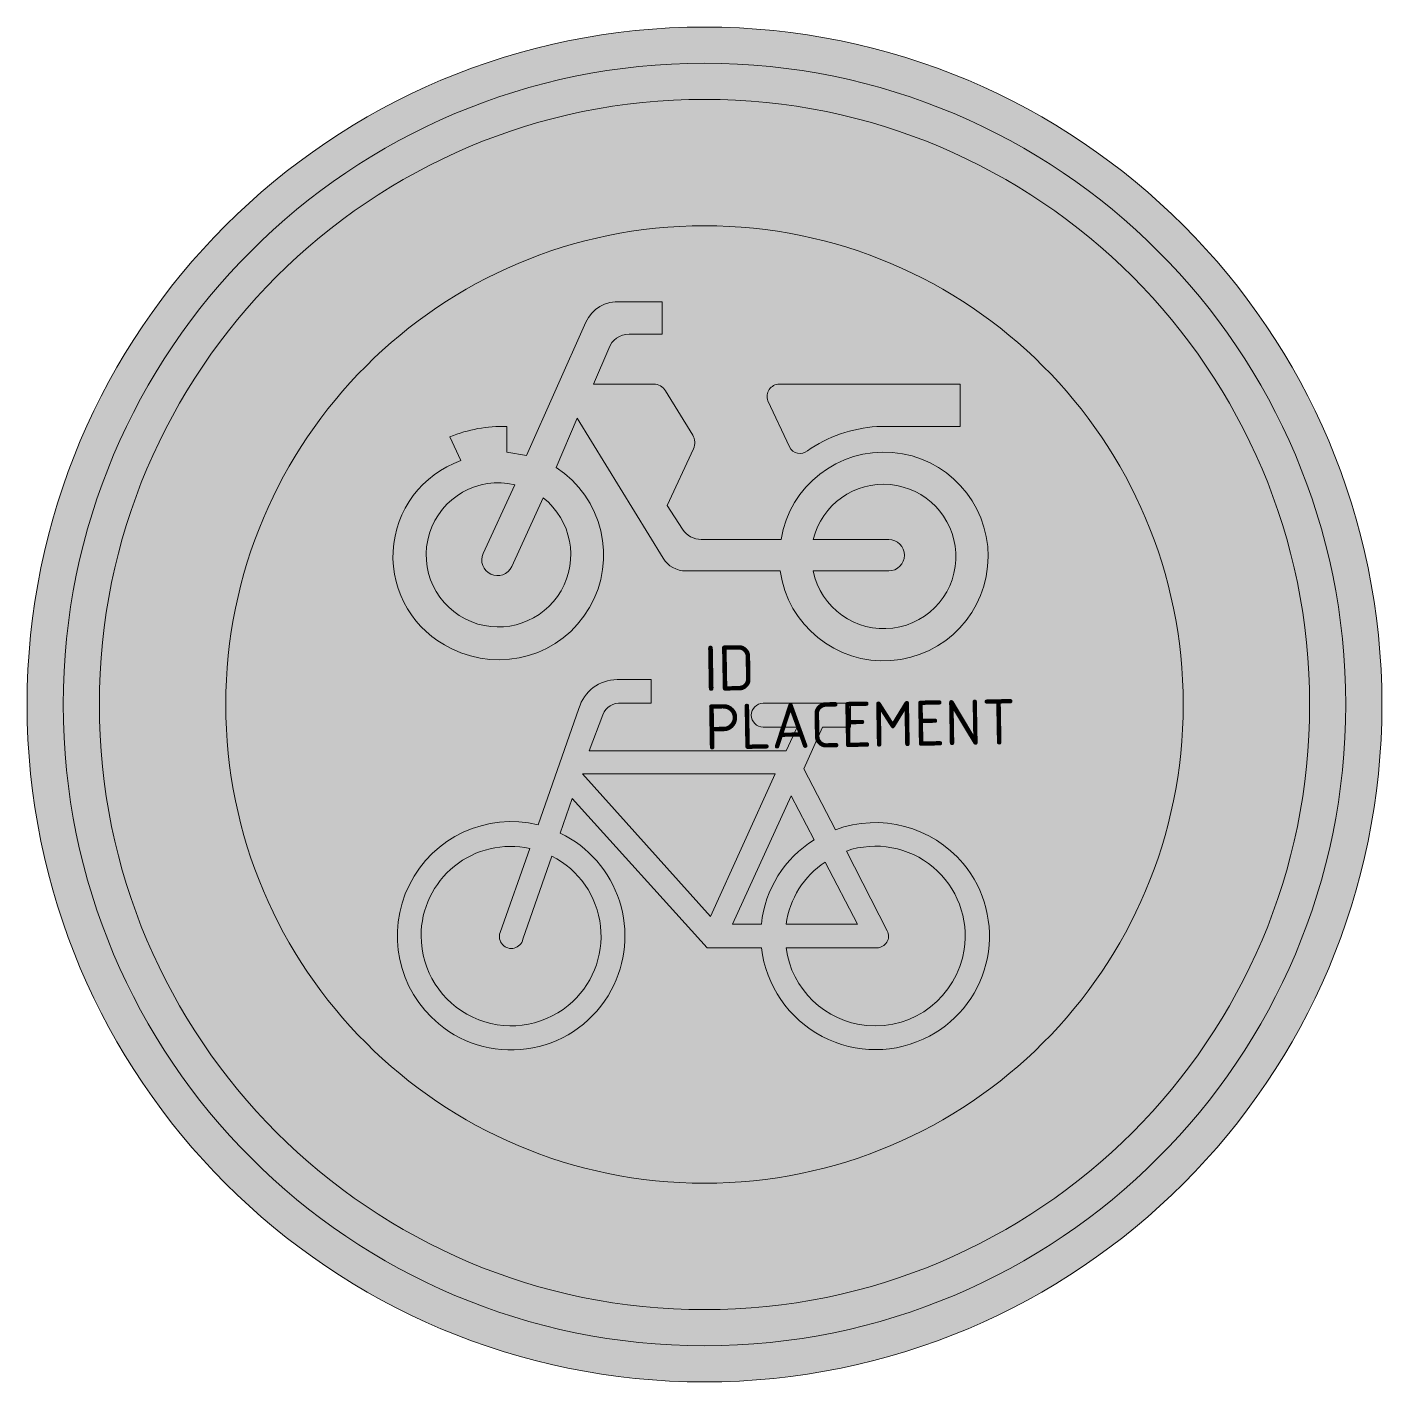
# Model space of a CAD drawing. Extents: x -3.75 to 3.75, y -3.75 to 3.75.
import ezdxf
from ezdxf.enums import TextEntityAlignment as Align

# ---------------------------------------------------------------- set-up
doc = ezdxf.new("R2010")
doc.units = 0
doc.styles.add('NLCS-ISO', font='NLCS-ISO.ttf', dxfattribs={"height": 0.25})

msp = doc.modelspace()

# ---------------------------------------------------------------- hatches: boundary and pattern name
at = {"true_color": 0xbb1e10}
h = msp.add_hatch(color=22, dxfattribs=at)
h.dxf.hatch_style = 1
h.paths.add_polyline_path([(-3.75, 0), (-3.55, 0, -1), (3.55, 0), (3.75, 0, 1)])
at = {"true_color": 0xf1f0ea}
h = msp.add_hatch(color=7, dxfattribs=at)
h.dxf.hatch_style = 1
h.paths.add_polyline_path([(-3.55, 0), (-3.35, 0, -1), (3.35, 0), (3.55, 0, 1)])
at = {"true_color": 0xbb1e10}
h = msp.add_hatch(color=22, dxfattribs=at)
h.dxf.hatch_style = 1
h.paths.add_polyline_path([(-3.35, 0), (-2.65, 0, -1), (2.65, 0), (3.35, 0, 1)])
at = {"true_color": 0xf1f0ea}
h = msp.add_hatch(color=7, dxfattribs=at)
h.dxf.hatch_style = 1
h.paths.add_polyline_path([(-0.6573, 2.1164, -0.321327), (-0.4646, 2.2292), (-0.2343, 2.2292), (-0.2343, 2.1399), (0.4409, 2.6131, 0.277514), (-2.1014, 1.6145), (-1.5948, 1.1788, -0.136019), (-1.3481, 1.3504), (-1.4091, 1.482, -0.106802), (-1.0943, 1.5384), (-1.0943, 1.3974), (-0.9862, 1.3786)])
h = msp.add_hatch(color=7, dxfattribs=at)
h.dxf.hatch_style = 1
h.paths.add_polyline_path([(0.4409, 2.6131), (-0.2343, 2.1399), (-0.2343, 2.0506), (-0.4176, 2.0506, 0.318303), (-0.5304, 1.9707), (-0.615, 1.7733), (-0.2813, 1.7733, -0.255306), (-0.2171, 1.7383), (-0.2156, 1.7358), (0.3509, 1.6812, -0.526528), (0.4141, 1.7733), (1.4151, 1.7733), (1.4151, 1.5384), (2.0086, 1.7286, 0.175012)])
at = {"true_color": 0x2a292a}
h = msp.add_hatch(color=250, dxfattribs=at)
h.dxf.hatch_style = 1
h.paths.add_polyline_path([(-0.0652, 1.4914), (-0.2171, 1.7383, 0.255306), (-0.2813, 1.7733), (-0.615, 1.7733), (-0.5304, 1.9707, -0.318303), (-0.4176, 2.0506), (-0.2343, 2.0506), (-0.2343, 2.2292), (-0.4646, 2.2292, 0.321327), (-0.6573, 2.1164), (-0.9862, 1.3786), (-1.0943, 1.3974), (-1.0943, 1.5384, 0.106802), (-1.4091, 1.482), (-1.3481, 1.3504, 0.671062), (-1.4017, 0.3104, 0.948349), (-0.8217, 1.3128), (-0.7043, 1.5854), (-0.2296, 0.81, 0.259153), (-0.1028, 0.7395), (0.4188, 0.7395, 0.931549), (1.5702, 0.8194, 0.922827), (0.4236, 0.9134), (-0.0182, 0.9134, -0.255465), (-0.1216, 0.9698), (-0.2061, 1.1014), (-0.0605, 1.4162, 0.249583)])
h.paths.add_polyline_path([(-1.2889, 0.4576, -0.929509), (-1.0502, 1.2164), (-1.2251, 0.8365, 1), (-1.0672, 0.7638), (-0.8922, 1.1437, -0.86337)], flags=16)
h.paths.add_polyline_path([(1.3912, 0.84, -0.929509), (0.6021, 0.7395), (1.0204, 0.7395, 1), (1.0204, 0.9134), (0.6021, 0.9134, -0.86337)], flags=16)
at = {"true_color": 0xf1f0ea}
h = msp.add_hatch(color=7, dxfattribs=at)
h.dxf.hatch_style = 1
h.paths.add_polyline_path([(1.291, 1.3146), (1.4151, 1.5384), (0.9545, 1.5384, 0.136609), (0.5697, 1.4045, -0.485649), (0.4706, 1.4256), (0.3509, 1.6812), (-0.2156, 1.7358), (-0.0652, 1.4914, -0.249583), (-0.0605, 1.4162), (-0.2061, 1.1014), (-0.1216, 0.9698, 0.255465), (-0.0182, 0.9134), (0.4236, 0.9134, -0.530569)])
at = {"true_color": 0x2a292a}
h = msp.add_hatch(color=250, dxfattribs=at)
h.dxf.hatch_style = 1
h.paths.add_polyline_path([(0.9545, 1.5384), (1.4151, 1.5384), (1.4151, 1.7733), (0.4141, 1.7733, 0.572156), (0.3549, 1.6726), (0.4706, 1.4256, 0.436321), (0.5612, 1.3985, -0.140127)])
at = {"true_color": 0xf1f0ea}
h = msp.add_hatch(color=7, dxfattribs=at)
h.dxf.hatch_style = 1
h.paths.add_polyline_path([(2.65, 0, 0.17955), (2.0086, 1.7286), (1.4151, 1.5384), (1.291, 1.3146, -0.263327), (1.5702, 0.8194, -0.475752), (0.8728, 0.2542), (0.8089, 0.0065), (0.8089, -0.1251), (0.6538, -0.1251), (0.5504, -0.3554), (0.7243, -0.6937, -0.318009), (1.4315, -0.8806, -0.335892), (1.4682, -1.6364), (1.8509, -1.8965, 0.202075)])
h = msp.add_hatch(color=7, dxfattribs=at)
h.dxf.hatch_style = 1
h.paths.add_polyline_path([(-0.961, 0.2749, -0.198099), (-1.4017, 0.3104, -0.49029), (-1.5948, 1.1788), (-2.1014, 1.6145, 0.165262), (-2.65, 0, 0.162256), (-2.1201, -1.5898), (-1.6746, -1.4603, -0.577071), (-0.9204, -0.6655), (-0.7754, -0.2515)])
h = msp.add_hatch(color=7, dxfattribs=at)
h.dxf.hatch_style = 1
h.paths.add_polyline_path([(0.4188, 0.7395), (-0.1028, 0.7395, -0.259153), (-0.2296, 0.81), (-0.7043, 1.5854), (-0.8217, 1.3128, -0.631595), (-0.961, 0.2749), (-0.7754, -0.2515), (-0.6949, -0.0218, -0.334348), (-0.4834, 0.1378), (-0.2954, 0.138), (-0.2954, 0.0065), (-0.4599, 0.0065, 0.345861), (-0.5632, -0.0563), (-0.6385, -0.2567), (0.4517, -0.2567), (0.5128, -0.1251), (0.3249, -0.1251, -1), (0.3249, 0.0065), (0.8089, 0.0065), (0.8728, 0.2542, -0.315827)])
h = msp.add_hatch(color=7, dxfattribs=at)
h.dxf.hatch_style = 1
h.paths.add_polyline_path([(-0.8922, 1.1437), (-1.0672, 0.7638, -1), (-1.2251, 0.8365), (-1.0502, 1.2164, 0.929509), (-1.2889, 0.4576, 0.86337)])
h = msp.add_hatch(color=7, dxfattribs=at)
h.dxf.hatch_style = 1
h.paths.add_polyline_path([(0.6021, 0.9134), (1.0204, 0.9134, -1), (1.0204, 0.7395), (0.6021, 0.7395, 0.929509), (1.3912, 0.84, 0.86337)])
at = {"true_color": 0x2a292a}
h = msp.add_hatch(color=250, dxfattribs=at)
h.dxf.hatch_style = 1
h.paths.add_polyline_path([(0.5504, -0.3554), (0.6538, -0.1251), (0.8089, -0.1251), (0.8089, 0.0065), (0.3249, 0.0065, 1), (0.3249, -0.1251), (0.5128, -0.1251), (0.4517, -0.2567), (-0.6385, -0.2567), (-0.5632, -0.0563, -0.345861), (-0.4599, 0.0065), (-0.2954, 0.0065), (-0.2954, 0.138), (-0.4834, 0.1378, 0.334348), (-0.6949, -0.0218), (-0.9204, -0.6655, 0.794265), (-1.4715, -1.7681, 0.4733), (-0.5163, -1.5822, 0.427471), (-0.7983, -0.7125), (-0.7325, -0.5199), (0.0147, -1.3469), (0.3155, -1.3469, 0.529348), (1.2456, -1.8358, 0.476174), (1.4315, -0.8806, 0.318009), (0.7243, -0.6937)])
h.paths.add_polyline_path([(-0.6761, -0.3836), (0.3907, -0.3836), (0.0335, -1.1731)], flags=16)
h.paths.add_polyline_path([(-0.8452, -0.8394, -0.542254), (-0.7539, -1.6658, -0.632638), (-1.5689, -1.2811, -0.479903), (-0.9674, -0.7971), (-1.1319, -1.2624, 1.053204), (-1.005, -1.2999)], flags=16)
h.paths.add_polyline_path([(0.48, -0.5058), (0.6068, -0.7501, 0.234167), (0.3155, -1.2154), (0.1557, -1.2154)], flags=16)
h.paths.add_polyline_path([(0.6679, -0.8723), (0.8465, -1.2154), (0.4517, -1.2154, -0.216058)], flags=16)
h.paths.add_polyline_path([(0.4517, -1.3469), (0.9545, -1.3469, 0.566151), (1.011, -1.2529), (0.7854, -0.8112, -0.564261), (1.4374, -1.3571, -0.396488), (0.8986, -1.7771, -0.350134)], flags=16)
at = {"true_color": 0xbb1e10}
h = msp.add_hatch(color=22, dxfattribs=at)
h.dxf.hatch_style = 1
h.paths.add_polyline_path([(3.75, 0), (3.55, 0, -1), (-3.55, 0), (-3.75, 0, 1)])
at = {"true_color": 0xf1f0ea}
h = msp.add_hatch(color=7, dxfattribs=at)
h.dxf.hatch_style = 1
h.paths.add_polyline_path([(3.55, 0), (3.35, 0, -1), (-3.35, 0), (-3.55, 0, 1)])
at = {"true_color": 0xbb1e10}
h = msp.add_hatch(color=22, dxfattribs=at)
h.dxf.hatch_style = 1
h.paths.add_polyline_path([(3.35, 0), (2.65, 0, -1), (-2.65, 0), (-3.35, 0, 1)])
at = {"true_color": 0xf1f0ea}
h = msp.add_hatch(color=7, dxfattribs=at)
h.dxf.hatch_style = 1
h.paths.add_polyline_path([(-0.6761, -0.3836), (0.0335, -1.1731), (0.3907, -0.3836)])
h = msp.add_hatch(color=7, dxfattribs=at)
h.dxf.hatch_style = 1
h.paths.add_polyline_path([(1.8509, -1.8965), (1.4682, -1.6364, -0.120939), (1.2456, -1.8358, -0.529348), (0.3155, -1.3469), (0.0147, -1.3469), (-0.7325, -0.5199), (-0.7983, -0.7125, -0.427471), (-0.5163, -1.5822, -0.4733), (-1.4715, -1.7681, -0.148932), (-1.6746, -1.4603), (-2.1201, -1.5898, 0.452769)])
h = msp.add_hatch(color=7, dxfattribs=at)
h.dxf.hatch_style = 1
h.paths.add_polyline_path([(0.1557, -1.2154), (0.3155, -1.2154, -0.234167), (0.6068, -0.7501), (0.48, -0.5058)])
h = msp.add_hatch(color=7, dxfattribs=at)
h.dxf.hatch_style = 1
h.paths.add_polyline_path([(-1.1319, -1.2624), (-0.9674, -0.7971, 0.479903), (-1.5689, -1.2811, 0.632638), (-0.7539, -1.6658, 0.542254), (-0.8452, -0.8394), (-1.005, -1.2999, -1.053204)])
h = msp.add_hatch(color=7, dxfattribs=at)
h.dxf.hatch_style = 1
h.paths.add_polyline_path([(1.4374, -1.3571, 0.564261), (0.7854, -0.8112), (1.011, -1.2529, -0.566151), (0.9545, -1.3469), (0.4517, -1.3469, 0.350134), (0.8986, -1.7771, 0.396488)])
h = msp.add_hatch(color=7, dxfattribs=at)
h.dxf.hatch_style = 1
h.paths.add_polyline_path([(0.8465, -1.2154), (0.6679, -0.8723, 0.216058), (0.4517, -1.2154)])

# ---------------------------------------------------------------- linework, layer by layer
at = {"color": 250, "lineweight": 0, "true_color": 0x2a292a}
for points in [[(0.4236, 0.9134, -0.922827), (1.5702, 0.8194, -0.931549), (0.4188, 0.7395), (-0.1028, 0.7395, -0.259153), (-0.2296, 0.81), (-0.7043, 1.5854), (-0.8217, 1.3128, -0.948349), (-1.4017, 0.3104, -0.671062), (-1.3481, 1.3504), (-1.4091, 1.482, -0.106802), (-1.0943, 1.5384), (-1.0943, 1.3974), (-0.9862, 1.3786), (-0.6573, 2.1164, -0.321327), (-0.4646, 2.2292), (-0.2343, 2.2292), (-0.2343, 2.0506), (-0.4176, 2.0506, 0.318303), (-0.5304, 1.9707), (-0.615, 1.7733), (-0.2813, 1.7733, -0.265598), (-0.2156, 1.7358), (-0.0652, 1.4914, -0.249583), (-0.0605, 1.4162), (-0.2061, 1.1014), (-0.1216, 0.9698, 0.255465), (-0.0182, 0.9134)], [(1.4151, 1.7733), (0.4141, 1.7733, 0.526528), (0.3509, 1.6812), (0.4706, 1.4256, 0.485649), (0.5697, 1.4045, -0.136609), (0.9545, 1.5384), (1.4151, 1.5384)], [(-0.8922, 1.1437, -0.86337), (-1.2889, 0.4576, -0.929509), (-1.0502, 1.2164), (-1.2251, 0.8365, 1), (-1.0672, 0.7638)], [(0.6021, 0.9134, -0.86337), (1.3912, 0.84, -0.929509), (0.6021, 0.7395), (1.0204, 0.7395, 1), (1.0204, 0.9134)], [(0.5504, -0.3554), (0.6538, -0.1251), (0.8089, -0.1251), (0.8089, 0.0065), (0.3249, 0.0065, 1), (0.3249, -0.1251), (0.5128, -0.1251), (0.4517, -0.2567), (-0.6385, -0.2567), (-0.5632, -0.0563, -0.345861), (-0.4599, 0.0065), (-0.2954, 0.0065), (-0.2954, 0.138), (-0.4834, 0.1378, 0.334348), (-0.6949, -0.0218), (-0.9204, -0.6655, 0.794265), (-1.4715, -1.7681, 0.4733), (-0.5163, -1.5822, 0.427471), (-0.7983, -0.7125), (-0.7325, -0.5199), (0.0147, -1.3469), (0.3155, -1.3469, 0.529348), (1.2456, -1.8358, 0.476174), (1.4315, -0.8806, 0.318009), (0.7243, -0.6937)], [(0.48, -0.5058), (0.1557, -1.2154), (0.3155, -1.2154, -0.234167), (0.6068, -0.7501)], [(-0.8452, -0.8394, -0.542254), (-0.7539, -1.6658, -0.632638), (-1.5689, -1.2811, -0.479903), (-0.9674, -0.7971), (-1.1319, -1.2624, 1.053204), (-1.005, -1.2999)], [(0.7854, -0.8112, -0.564261), (1.4374, -1.3571, -0.396488), (0.8986, -1.7771, -0.350134), (0.4517, -1.3469), (0.9545, -1.3469, 0.566151), (1.011, -1.2529)], [(0.8465, -1.2154), (0.6679, -0.8723, 0.216058), (0.4517, -1.2154)]]:
    msp.add_lwpolyline(points, format="xyb", close=True, dxfattribs=at)
msp.add_lwpolyline([(0.3907, -0.3836), (-0.6761, -0.3836), (0.0335, -1.1731)], close=True, dxfattribs=at)
at = {"color": 22, "lineweight": 0, "true_color": 0xbb1e10}
msp.add_circle((0, 0), 3.75, dxfattribs=at)
at = {"color": 7, "lineweight": 0, "true_color": 0xf1f0ea}
for radius in [3.55, 3.35, 2.65]:
    msp.add_circle((0, 0), radius, dxfattribs=at)

# ---------------------------------------------------------------- texts
at = {"style": 'NLCS-ISO'}
msp.add_attdef('ID', text='', height=0.25, rotation=1, dxfattribs=at).set_placement((0, 0), align=Align.BOTTOM_LEFT)
msp.add_attdef('PLACEMENT', text='', height=0.25, rotation=1, dxfattribs=at).set_placement((0, 0), align=Align.TOP_LEFT)

doc.saveas('drawing.dxf')
